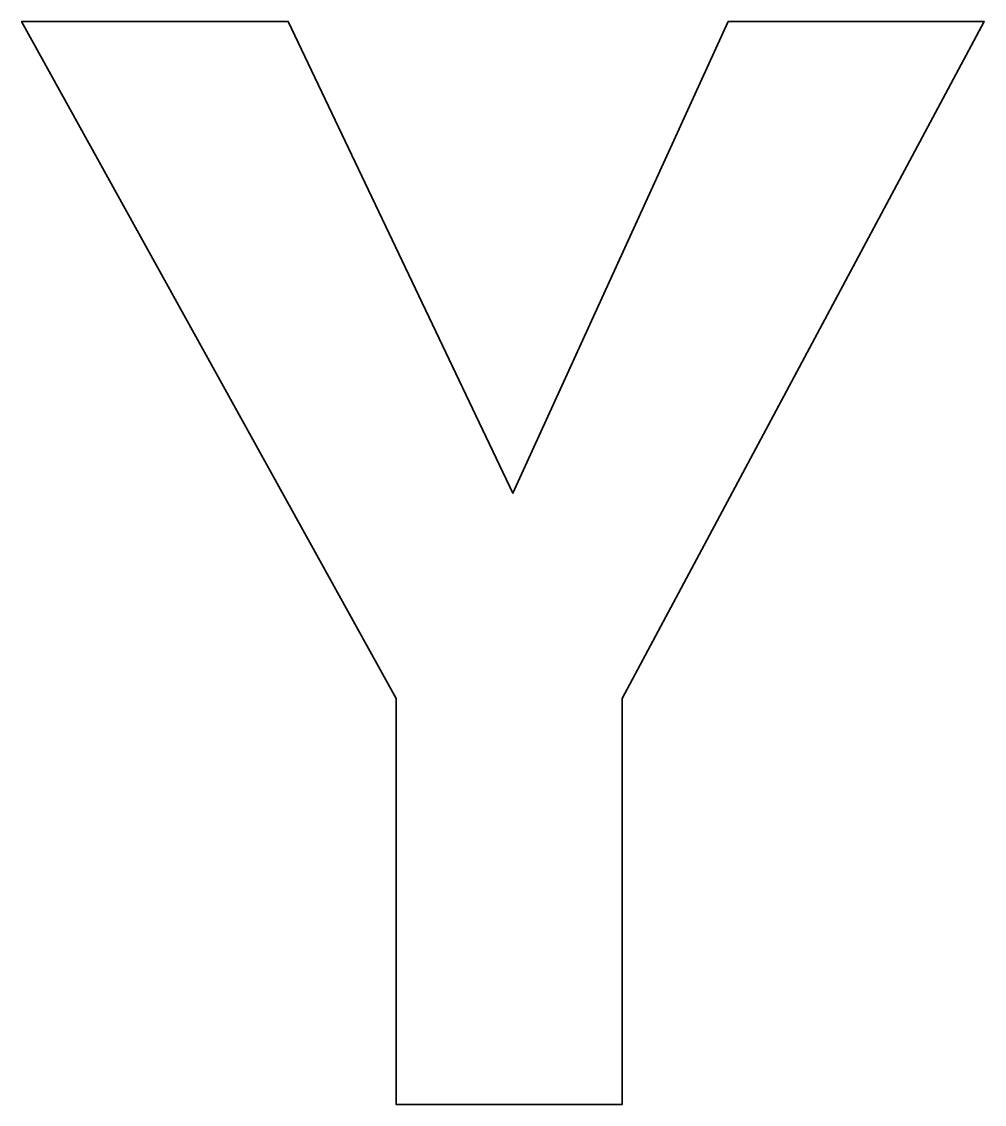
# Model space of a CAD drawing. Header units: inches. Extents: x 0 to 116, y 0 to 130.
import ezdxf

# ---------------------------------------------------------------- set-up
doc = ezdxf.new("R2010")
doc.units = ezdxf.units.IN
doc.header["$MEASUREMENT"] = 0
doc.layers.add('Layer 1', color=7, linetype='Continuous')

msp = doc.modelspace()

# ---------------------------------------------------------------- linework, layer by layer
at = {"layer": 'Layer 1', "color": 179, "lineweight": 35, "true_color": 0x231f20}
msp.add_lwpolyline([(84.84, 130), (115.62, 130), (72.14, 48.74), (72.14, 0), (44.98, 0), (44.98, 48.74), (0, 130), (32.01, 130), (59, 73.38), (84.84, 130)], dxfattribs=at)

doc.saveas('drawing.dxf')
